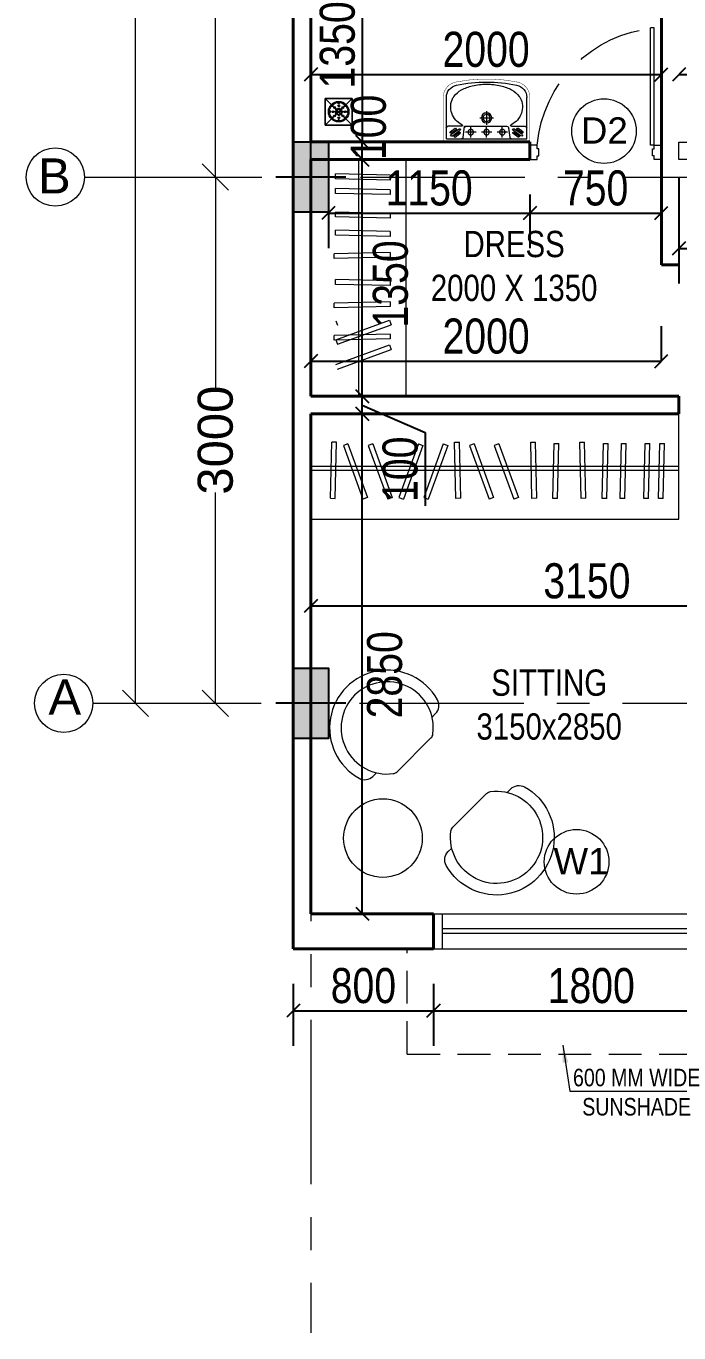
# Model space of a CAD drawing. Header units: metres. Extents: x 1689 to 2066, y 219 to 408.
# Drawn here: x 1914.26 to 1917.98, y 331.11 to 338.56 of the extents above; entities that cross this region are included whole.
import ezdxf
from ezdxf.enums import TextEntityAlignment as Align

# ---------------------------------------------------------------- set-up
doc = ezdxf.new("R2010")
doc.units = ezdxf.units.M
doc.header["$LTSCALE"] = 1.5
for name, pattern in [('00_toilet$0$8th floor plan$0$HIDDEN', [0.375, 0.25, -0.125]), ('CENTER', [2, 1.25, -0.25, 0.25, -0.25]), ('DASHED2', [0.375, 0.25, -0.125]), ('HIDDEN', [0.375, 0.25, -0.125])]:
    doc.linetypes.add(name, pattern=pattern)
for name, color, linetype, lineweight in [('A- DOOR WINDOW TAGS', 7, 'Continuous', 5), ('A-DOOR', 13, 'Continuous', 13), ('A-FIXTURES', 127, 'Continuous', 5), ('A-FURNITURE', 252, 'Continuous', 5), ('A-GRID', 252, 'CENTER', 5), ('A-SYMBOL', 252, 'Continuous', 5), ('A-WALL', 1, 'Continuous', 40), ('A-WINDOW', 143, 'Continuous', 13), ('A-Working Dimension', 42, 'Continuous', 5), ('GRID - BEAM - STR', 250, 'CENTER', 18)]:
    doc.layers.add(name, color=color, linetype=linetype, lineweight=lineweight)
for name, color, linetype in [('A-COLUMN', 7, 'Continuous'), ('A-Text', 7, 'Continuous'), ('COLUMN', 70, 'Continuous')]:
    doc.layers.add(name, color=color, linetype=linetype)
doc.styles.add('DIM', font='arial.ttf', dxfattribs={"width": 0.8, "height": 0.2})
doc.styles.add('PRADEEP - STR', font='swissel.ttf')
doc.styles.add('Roman', font='romans.shx', dxfattribs={"bigfont": 'bigfont.shx'})
doc.styles.get("Standard").update_dxf_attribs({"font": 'arial.ttf', "height": 0.2})
doc.dimstyles.new('GRID DIM', dxfattribs={"dimtxt": 0.35, "dimasz": 0.1, "dimexe": 0.1, "dimexo": 0.1, "dimgap": 0.09, "dimtad": 0, "dimdec": 0, "dimlfac": 1000, "dimzin": 0, "dimdsep": 46, "dimtxsty": 'Standard', "dimblk": 'OBLIQUE', "dimcen": 0.09, "dimclrd": 73, "dimclre": 73, "dimclrt": 1, "dimadec": 0, "dimazin": 0, "dimtfac": 1, "dimtdec": 0, "dimtofl": 0, "dimtmove": 1, "dimatfit": 3, "dimfxl": 1.25, "dimtolj": 1, "dimtzin": 0, "dimlwd": -1, "dimlwe": -1, "dimarcsym": 0})
doc.dimstyles.new('W-DIM', dxfattribs={"dimtxt": 0.125, "dimasz": 0.075, "dimexe": 0.2, "dimexo": 0.2, "dimgap": 0.04, "dimtad": 1, "dimdec": 0, "dimlfac": 1000, "dimzin": 0, "dimdsep": 46, "dimtxsty": 'DIM', "dimblk": 'OBLIQUE', "dimcen": 0.09, "dimclrt": 7, "dimadec": 0, "dimazin": 0, "dimtfac": 1, "dimtdec": 0, "dimtofl": 0, "dimtmove": 0, "dimatfit": 3, "dimldrblk": 'OPEN90', "dimfxl": 0.1, "dimtolj": 1, "dimtzin": 0, "dimarcsym": 0})
doc.dimstyles.new('Working Dim', dxfattribs={"dimtxt": 0.125, "dimasz": 0.15, "dimexe": 0.09, "dimexo": 0.0625, "dimgap": 0, "dimtad": 0, "dimdec": 0, "dimlfac": 1000, "dimzin": 0, "dimdsep": 46, "dimtxsty": 'Standard', "dimblk": 'OBLIQUE', "dimcen": 0.09, "dimse1": 1, "dimse2": 1, "dimclrd": 256, "dimclre": 256, "dimadec": 0, "dimazin": 0, "dimtfac": 1, "dimtdec": 0, "dimtofl": 0, "dimtmove": 1, "dimatfit": 3, "dimldrblk": 'OBLIQUE', "dimfxl": 1, "dimtolj": 1, "dimtzin": 0, "dimlwd": -1, "dimlwe": -1, "dimarcsym": 0})

# ---------------------------------------------------------------- blocks, each defined once
blk = doc.blocks.new('A$C50E76ADC')
at = {"layer": 'A-FURNITURE', "linetype": 'Continuous'}
for p, q in [((68.2, 82.5), (98.2, 82.5)), ((565.5, 82.5), (595.5, 82.5)), ((190, 0), (473.7, 0))]:
    blk.add_line(p, q, dxfattribs=at)
for centre, radius, start, end in [((331.9, 225.9), 342.6, 344.15437, 195.84563), ((331.9, 225.9), 274.1, 307.51727, 232.48273), ((68.2, 151.1), 68.5, 195.84563, 270), ((595.5, 151.1), 68.5, 270, 344.15437), ((190, 41.1), 41.1, 232.48273, 270), ((473.7, 41.1), 41.1, 270, 307.51727)]:
    blk.add_arc(centre, radius, start, end, dxfattribs=at)
blk = doc.blocks.new('DOOR 750 MM')
at = {"layer": 'A-DOOR', "lineweight": 5}
for p, q in [((0, 0), (-0.0001, -0.6677)), ((0.0206, 0), (0, 0)), ((0.0206, 0), (0.0205, -0.6677)), ((0.0205, -0.6677), (-0.0001, -0.6677))]:
    blk.add_line(p, q, dxfattribs=at)
for points in [[(-0.6471, 0.0207), (-0.6471, 0.0001), (-0.6883, 0.0001), (-0.6883, 0.0824), (-0.6471, 0.0824), (-0.6471, 0.0618), (-0.6368, 0.0618), (-0.6368, 0.0207)], [(0.0206, 0.0206), (0.0206, 0), (0.0617, 0), (0.0617, 0.0823), (0.0206, 0.0823), (0.0206, 0.0617), (0.0103, 0.0617), (0.0103, 0.0206)]]:
    blk.add_lwpolyline(points, close=True, dxfattribs=at)
at = {"layer": 'A-DOOR', "color": 150, "linetype": 'HIDDEN', "lineweight": 5}
blk.add_arc((0.0891, 0.0685), 0.7394, 185.31162, 264.67293, dxfattribs=at)
blk = doc.blocks.new('DOOR 1000 MM')
at = {"layer": 'A-DOOR'}
for p, q in [((0, 0.2714), (-0.0001, -0.6189)), ((0.0275, 0.2714), (0, 0.2714)), ((0.0275, 0.2714), (0.0273, -0.6189)), ((0.0273, -0.6189), (-0.0001, -0.6189))]:
    blk.add_line(p, q, dxfattribs=at)
for points in [[(-0.8628, 0.2989), (-0.8628, 0.2715), (-0.9177, 0.2715), (-0.9177, 0.3812), (-0.8628, 0.3812), (-0.8628, 0.3538), (-0.8491, 0.3538), (-0.8491, 0.2989)], [(0.0275, 0.2988), (0.0275, 0.2714), (0.0823, 0.2714), (0.0823, 0.3811), (0.0275, 0.3811), (0.0275, 0.3537), (0.0138, 0.3537), (0.0138, 0.2988)]]:
    blk.add_lwpolyline(points, close=True, dxfattribs=at)
at = {"layer": 'A-DOOR', "color": 150, "linetype": 'HIDDEN'}
blk.add_arc((0.1189, 0.3628), 0.9859, 185.31162, 264.67293, dxfattribs=at)
blk = doc.blocks.new('R')
at = {"layer": 'A-FIXTURES'}
for p, q in [((-7.06, 3), (13.02, 3)), ((-7.06, 3), (-7.06, -7.3)), ((-6.07, 1.23), (-4.84, 0.38)), ((-5.91, 1.96), (-3.84, 0.52)), ((-5.82, 1.54), (-4.62, 0.71)), ((-5.7, 2.3), (-3.61, 0.85)), ((-5.08, 2.23), (-3.88, 1.39)), ((-4.88, 2.56), (-3.65, 1.71)), ((-2.88, 2.66), (-2.53, -0.15)), ((8.84, 2.66), (8.55, 0.37)), ((11.66, 2.3), (9.57, 0.85)), ((10.83, 2.56), (9.61, 1.71)), ((11.86, 1.96), (9.79, 0.52)), ((11.04, 2.23), (9.83, 1.39)), ((11.78, 1.54), (10.58, 0.71)), ((12.02, 1.23), (10.8, 0.38)), ((13.02, 3), (13.02, -7.3)), ((-3.28, -0.15), (-6.67, -0.15)), ((-3.24, -0.15), (-6.67, -0.15)), ((-2.53, -0.15), (7.96, -0.15)), ((9.19, -0.15), (12.62, -0.15)), ((9.24, -0.15), (12.62, -0.15))]:
    blk.add_line(p, q, dxfattribs=at)
at = {"layer": 'A-FIXTURES', "linetype": 'HIDDEN'}
for p, q in [((0.37, 1.33), (-2.26, 1.33)), ((-0.96, 2.66), (-0.96, 0.03)), ((4.31, 1.33), (1.68, 1.33)), ((2.98, 2.66), (2.98, 0.03)), ((8.24, 1.33), (5.62, 1.33)), ((6.91, 2.66), (6.91, 0.03)), ((1.3, -2.23), (4.75, -2.23)), ((2.98, -3.9), (2.98, -0.46))]:
    blk.add_line(p, q, dxfattribs=at)
at = {"layer": 'A-FIXTURES', "const_width": 0.0984}
for points in [[(-7.85, 3.79), (-7.85, -7.3)], [(-7.85, 3.79), (13.8, 3.79)], [(13.8, 3.79), (13.8, -7.3)]]:
    blk.add_lwpolyline(points, dxfattribs=at)
for points in [[(-7.85, -7.3, 0.357062), (-4.69, -11.16, 0.357062)], [(10.65, -11.16, 0.357062), (13.8, -7.3, 0.357062)], [(-4.69, -11.16, 0.099824), (10.65, -11.16, 0.099824)]]:
    blk.add_lwpolyline(points, format="xyb", dxfattribs=at)
at = {"layer": 'A-FIXTURES', "linetype": 'HIDDEN'}
for centre in [(-0.96, 1.33), (2.98, 1.33), (6.91, 1.33)]:
    blk.add_circle(centre, 0.689, dxfattribs=at)
at = {"layer": 'A-FIXTURES'}
for radius in [1.28, 0.886]:
    blk.add_circle((2.98, -2.23), radius, dxfattribs=at)
for centre, radius, start, end in [((-6.67, 0.25), 0.394, 180, 270), ((-5.93, 1.38), 0.197, 55.2224, 235.2214), ((-5.8, 2.12), 0.197, 55.2198, 235.2187), ((-4.97, 2.39), 0.197, 55.2198, 235.2187), ((-4.73, 0.55), 0.197, 235.2198, 55.2187), ((-3.77, 1.55), 0.197, 235.2224, 55.2214), ((-3.72, 0.68), 0.197, 235.2224, 55.2214), ((-3.27, 2.61), 0.394, 7.2612, 90), ((-2.01, 0.44), 0.591, 187.2612, 270), ((7.96, 0.44), 0.591, 270, 352.7388), ((9.23, 2.61), 0.394, 90, 172.7388), ((9.68, 0.68), 0.197, 124.7786, 304.7776), ((9.72, 1.55), 0.197, 124.7786, 304.7776), ((10.69, 0.55), 0.197, 124.7813, 304.7802), ((10.92, 2.39), 0.197, 304.7813, 124.7802), ((11.75, 2.12), 0.197, 304.7813, 124.7802), ((11.89, 1.38), 0.197, 304.7786, 124.7776), ((12.62, 0.25), 0.394, 270, 0), ((-1.07, -4.96), 4.9, 115.1657, 207.0157), ((-3.24, -0.34), 0.197, 295.1657, 90), ((9.19, -0.34), 0.197, 90, 244.8343), ((7.03, -4.96), 4.9, 332.9843, 64.8343), ((-3.91, -7.3), 3.15, 180, 258.5988), ((-3.33, -6.11), 2.36, 207.0157, 218.7652), ((-0.17, -3.57), 6.42, 218.7652, 240.9454), ((1.73, -0.15), 10.33, 240.9454, 257.0408), ((4.23, -0.15), 10.33, 282.9592, 299.0546), ((6.12, -3.57), 6.42, 299.0546, 321.2348), ((9.87, -7.3), 3.15, 281.4012, 0), ((9.29, -6.11), 2.36, 321.2348, 332.9843), ((2.98, 26.86), 38, 258.5988, 281.4012), ((2.98, 5.27), 15.89, 257.0408, 270), ((2.98, 5.27), 15.89, 270, 282.9592)]:
    blk.add_arc(centre, radius, start, end, dxfattribs=at)
blk = doc.blocks.new('CUT OUT 100x100')
at = {"layer": 'A-FIXTURES'}
for p, q in [((-50, -50), (50.8, 50.8)), ((50.8, -50), (-50, 50.8))]:
    blk.add_line(p, q, dxfattribs=at)
at = {"layer": 'A-FIXTURES', "color": 1}
blk.add_lwpolyline([(-50, 50.8), (-50, -50), (50.8, -50), (50.8, 50.8)], close=True, dxfattribs=at)
at = {"layer": 'A-FIXTURES'}
blk.add_lwpolyline([(-50, 50.8), (50.8, 50.8), (50.8, -50), (-50, -50)], close=True, dxfattribs=at)
at = {"layer": 'A-FIXTURES', "color": 1}
blk.add_circle((0.4, 0.4), 38.8, dxfattribs=at)
at = {"layer": 'A-FIXTURES', "color": 7}
for centre, radius in [((0.4, 0.4), 34.8), ((-22.2, 0.4), 3.56), ((-15.6, 16.4), 3.56), ((-10.9, 0.4), 3.56), ((-7.6, 8.4), 3.56), ((0.4, 23), 3.56), ((0.4, 11.7), 3.56), ((0.4, 0.4), 3.56), ((8.4, 8.4), 3.56), ((11.7, 0.4), 3.56), ((16.4, 16.4), 3.56), ((23, 0.4), 3.56), ((-15.6, -15.6), 3.56), ((-7.6, -7.6), 3.56), ((0.4, -10.9), 3.56), ((0.4, -22.2), 3.56), ((8.4, -7.6), 3.56), ((16.4, -15.6), 3.56)]:
    blk.add_circle(centre, radius, dxfattribs=at)
for centre, start, end in [((-33.6, 0.4), 257.6981, 102.3019), ((-23.6, 24.4), 212.6981, 57.3019), ((0.4, 34.3), 167.6981, 12.3019), ((24.4, 24.4), 122.6981, 327.3019), ((34.3, 0.4), 77.6981, 282.3019), ((-23.6, -23.6), 302.6981, 147.3019), ((0.4, -33.6), 347.6981, 192.3019), ((24.4, -23.6), 32.6981, 237.3019)]:
    blk.add_arc(centre, 3.56, start, end, dxfattribs=at)
blk = doc.blocks.new('_Oblique')
at = {"color": 0, "linetype": 'ByBlock', "lineweight": -2}
blk.add_line((-0.5, -0.5), (0.5, 0.5), dxfattribs=at)
blk = doc.blocks.new('*D322')
at = {"layer": 'A-Working Dimension', "transparency": 16777216}
for p, q in [((1914.881, 346.7467), (1914.881, 341.0884)), ((1914.881, 334.6969), (1914.881, 340.3552))]:
    blk.add_line(p, q, dxfattribs=at)
at = {"layer": 'Defpoints', "color": 0, "linetype": 'Continuous', "transparency": 16777216}
for p in [(1915.1372, 346.7467), (1914.881, 334.6969), (1915.7144, 334.6969)]:
    blk.add_point(p, dxfattribs=at)
at = {"layer": 'A-Working Dimension', "linetype": 'Continuous', "transparency": 16777216, "xscale": 0.15, "yscale": 0.15, "zscale": 0.15}
for p, rotation in [((1914.881, 346.7467), 90), ((1914.881, 334.6969), 270)]:
    blk.add_blockref('_Oblique', p, dxfattribs=dict(at, rotation=rotation))
at = {"layer": 'A-Working Dimension', "color": 0, "linetype": 'Continuous', "transparency": 16777216, "insert": (1914.881, 340.7218), "char_height": 0.2, "attachment_point": 5, "rotation": 90}
blk.add_mtext('\\A1;12050', dxfattribs=at)
blk = doc.blocks.new('*D324')
at = {"layer": 'A-Working Dimension', "transparency": 16777216}
for p, q in [((1915.3372, 342.1466), (1915.3372, 340.1939)), ((1915.3372, 337.6969), (1915.3372, 339.5893))]:
    blk.add_line(p, q, dxfattribs=at)
at = {"layer": 'Defpoints', "color": 0, "linetype": 'Continuous', "transparency": 16777216}
for p in [(1915.3372, 342.1466), (1915.7814, 342.1466), (1915.6814, 337.6969)]:
    blk.add_point(p, dxfattribs=at)
at = {"layer": 'A-Working Dimension', "linetype": 'Continuous', "transparency": 16777216, "xscale": 0.15, "yscale": 0.15, "zscale": 0.15}
for p, rotation in [((1915.3372, 342.1466), 90), ((1915.3372, 337.6969), 270)]:
    blk.add_blockref('_Oblique', p, dxfattribs=dict(at, rotation=rotation))
at = {"layer": 'A-Working Dimension', "color": 0, "linetype": 'Continuous', "transparency": 16777216, "insert": (1915.3372, 339.8916), "char_height": 0.2, "attachment_point": 5, "rotation": 90}
blk.add_mtext('\\A1;4450', dxfattribs=at)
blk = doc.blocks.new('*D325')
at = {"layer": 'A-Working Dimension', "transparency": 16777216}
for p, q in [((1915.3372, 337.6967), (1915.3372, 336.495)), ((1915.3372, 334.6969), (1915.3372, 335.8986))]:
    blk.add_line(p, q, dxfattribs=at)
at = {"layer": 'Defpoints', "color": 0, "linetype": 'Continuous', "transparency": 16777216}
for p in [(1915.3372, 337.6967), (1915.7814, 337.6967), (1915.714, 334.6969)]:
    blk.add_point(p, dxfattribs=at)
at = {"layer": 'A-Working Dimension', "linetype": 'Continuous', "transparency": 16777216, "xscale": 0.15, "yscale": 0.15, "zscale": 0.15}
for p, rotation in [((1915.3372, 337.6967), 90), ((1915.3372, 334.6969), 270)]:
    blk.add_blockref('_Oblique', p, dxfattribs=dict(at, rotation=rotation))
at = {"layer": 'A-Working Dimension', "color": 0, "linetype": 'Continuous', "transparency": 16777216, "insert": (1915.3372, 336.1968), "char_height": 0.2, "attachment_point": 5, "rotation": 90}
blk.add_mtext('\\A1;3000', dxfattribs=at)
blk = doc.blocks.new('*D327')
at = {"layer": 'A-Working Dimension', "color": 0, "lineweight": -2, "transparency": 16777216}
for p, q in [((1916.5814, 333.0967), (1916.5814, 332.7437)), ((1918.3815, 333.0967), (1918.3815, 332.7437)), ((1916.5814, 332.9437), (1918.3815, 332.9437))]:
    blk.add_line(p, q, dxfattribs=at)
at = {"layer": 'Defpoints', "color": 0, "transparency": 16777216}
for p in [(1916.5814, 333.2967), (1918.3815, 333.2967), (1918.3815, 332.9437)]:
    blk.add_point(p, dxfattribs=at)
at = {"layer": 'A-Working Dimension', "color": 0, "lineweight": -2, "transparency": 16777216, "xscale": 0.075, "yscale": 0.075, "zscale": 0.075, "rotation": 180}
blk.add_blockref('_Oblique', (1916.5814, 332.9437), dxfattribs=at)
at = {"layer": 'A-Working Dimension', "color": 0, "lineweight": -2, "transparency": 16777216, "xscale": 0.075, "yscale": 0.075, "zscale": 0.075}
blk.add_blockref('_Oblique', (1918.3815, 332.9437), dxfattribs=at)
at = {"layer": 'A-Working Dimension', "transparency": 16777216, "insert": (1917.4814, 333.0858), "char_height": 0.2, "attachment_point": 5, "style": 'DIM'}
blk.add_mtext('\\A1;1800', dxfattribs=at)
blk = doc.blocks.new('_Open90')
at = {"color": 0, "linetype": 'ByBlock', "lineweight": -2}
for p, q in [((0, 0), (-1, 0)), ((-0.5, 0.5), (0, 0)), ((0, 0), (-0.5, -0.5))]:
    blk.add_line(p, q, dxfattribs=at)
blk = doc.blocks.new('*D465')
at = {"layer": 'A-Working Dimension', "color": 0, "lineweight": -2, "transparency": 16777216}
for p, q in [((1915.7814, 333.0967), (1915.7814, 332.7437)), ((1916.5814, 333.0967), (1916.5814, 332.7437)), ((1915.7814, 332.9437), (1916.5814, 332.9437))]:
    blk.add_line(p, q, dxfattribs=at)
at = {"layer": 'Defpoints', "color": 0, "transparency": 16777216}
for p in [(1915.7814, 333.2967), (1916.5814, 333.2967), (1916.5814, 332.9437)]:
    blk.add_point(p, dxfattribs=at)
at = {"layer": 'A-Working Dimension', "color": 0, "lineweight": -2, "transparency": 16777216, "xscale": 0.075, "yscale": 0.075, "zscale": 0.075, "rotation": 180}
blk.add_blockref('_Oblique', (1915.7814, 332.9437), dxfattribs=at)
at = {"layer": 'A-Working Dimension', "color": 0, "lineweight": -2, "transparency": 16777216, "xscale": 0.075, "yscale": 0.075, "zscale": 0.075}
blk.add_blockref('_Oblique', (1916.5814, 332.9437), dxfattribs=at)
at = {"layer": 'A-Working Dimension', "transparency": 16777216, "insert": (1916.1814, 333.0858), "char_height": 0.2, "attachment_point": 5, "style": 'DIM'}
blk.add_mtext('\\A1;800', dxfattribs=at)
blk = doc.blocks.new('*D329')
at = {"layer": 'A-Working Dimension', "color": 0, "lineweight": -2, "transparency": 16777216}
for p, q in [((1915.8814, 335.1969), (1915.8814, 335.4514)), ((1919.0314, 335.0969), (1919.0314, 335.4514)), ((1915.8814, 335.2514), (1919.0314, 335.2514))]:
    blk.add_line(p, q, dxfattribs=at)
at = {"layer": 'Defpoints', "color": 0, "transparency": 16777216}
for p in [(1919.0314, 335.2514), (1915.8814, 334.9969), (1919.0314, 334.8969)]:
    blk.add_point(p, dxfattribs=at)
at = {"layer": 'A-Working Dimension', "color": 0, "lineweight": -2, "transparency": 16777216, "xscale": 0.075, "yscale": 0.075, "zscale": 0.075, "rotation": 180}
blk.add_blockref('_Oblique', (1915.8814, 335.2514), dxfattribs=at)
at = {"layer": 'A-Working Dimension', "color": 0, "lineweight": -2, "transparency": 16777216, "xscale": 0.075, "yscale": 0.075, "zscale": 0.075}
blk.add_blockref('_Oblique', (1919.0314, 335.2514), dxfattribs=at)
at = {"layer": 'A-Working Dimension', "transparency": 16777216, "insert": (1917.4564, 335.3936), "char_height": 0.2, "attachment_point": 5, "style": 'DIM'}
blk.add_mtext('\\A1;3150', dxfattribs=at)
blk = doc.blocks.new('*D334')
at = {"layer": 'A-Working Dimension', "color": 0, "lineweight": -2, "transparency": 16777216}
for p, q in [((1917.8814, 336.6469), (1917.8814, 336.8469)), ((1915.8814, 336.6469), (1917.8814, 336.6469)), ((1915.8814, 336.4507), (1915.8814, 336.4469))]:
    blk.add_line(p, q, dxfattribs=at)
at = {"layer": 'Defpoints', "color": 0, "transparency": 16777216}
for p in [(1915.8814, 336.6507), (1917.8814, 336.6469), (1917.8814, 336.4469)]:
    blk.add_point(p, dxfattribs=at)
at = {"layer": 'A-Working Dimension', "color": 0, "lineweight": -2, "transparency": 16777216, "xscale": 0.075, "yscale": 0.075, "zscale": 0.075, "rotation": 180}
blk.add_blockref('_Oblique', (1915.8814, 336.6469), dxfattribs=at)
at = {"layer": 'A-Working Dimension', "color": 0, "lineweight": -2, "transparency": 16777216, "xscale": 0.075, "yscale": 0.075, "zscale": 0.075}
blk.add_blockref('_Oblique', (1917.8814, 336.6469), dxfattribs=at)
at = {"layer": 'A-Working Dimension', "transparency": 16777216, "insert": (1916.8814, 336.789), "char_height": 0.2, "attachment_point": 5, "style": 'DIM'}
blk.add_mtext('\\A1;2000', dxfattribs=at)
blk = doc.blocks.new('*D470')
at = {"layer": 'A-Working Dimension', "color": 0, "lineweight": -2, "transparency": 16777216}
for p, q in [((1915.8814, 338.2981), (1915.8814, 338.0816)), ((1915.8814, 338.2816), (1917.8814, 338.2816)), ((1917.8814, 338.2981), (1917.8814, 338.0816))]:
    blk.add_line(p, q, dxfattribs=at)
at = {"layer": 'Defpoints', "color": 0, "transparency": 16777216}
for p in [(1915.8814, 338.4981), (1917.8814, 338.4981), (1917.8814, 338.2816)]:
    blk.add_point(p, dxfattribs=at)
at = {"layer": 'A-Working Dimension', "color": 0, "lineweight": -2, "transparency": 16777216, "xscale": 0.075, "yscale": 0.075, "zscale": 0.075, "rotation": 180}
blk.add_blockref('_Oblique', (1915.8814, 338.2816), dxfattribs=at)
at = {"layer": 'A-Working Dimension', "color": 0, "lineweight": -2, "transparency": 16777216, "xscale": 0.075, "yscale": 0.075, "zscale": 0.075}
blk.add_blockref('_Oblique', (1917.8814, 338.2816), dxfattribs=at)
at = {"layer": 'A-Working Dimension', "transparency": 16777216, "insert": (1916.8814, 338.4237), "char_height": 0.2, "attachment_point": 5, "style": 'DIM'}
blk.add_mtext('\\A1;2000', dxfattribs=at)
blk = doc.blocks.new('*D335')
at = {"layer": 'A-Working Dimension', "color": 0, "lineweight": -2, "transparency": 16777216}
for p, q in [((1923.2323, 338.4541), (1923.2323, 338.4816)), ((1917.9824, 338.2816), (1923.2323, 338.2816))]:
    blk.add_line(p, q, dxfattribs=at)
at = {"layer": 'Defpoints', "color": 0, "transparency": 16777216}
for p in [(1917.9824, 338.2816), (1923.2323, 338.2816), (1923.2323, 338.2541)]:
    blk.add_point(p, dxfattribs=at)
at = {"layer": 'A-Working Dimension', "color": 0, "lineweight": -2, "transparency": 16777216, "xscale": 0.075, "yscale": 0.075, "zscale": 0.075, "rotation": 180}
blk.add_blockref('_Oblique', (1917.9824, 338.2816), dxfattribs=at)
at = {"layer": 'A-Working Dimension', "color": 0, "lineweight": -2, "transparency": 16777216, "xscale": 0.075, "yscale": 0.075, "zscale": 0.075}
blk.add_blockref('_Oblique', (1923.2323, 338.2816), dxfattribs=at)
at = {"layer": 'A-Working Dimension', "transparency": 16777216, "insert": (1920.418, 338.4882), "char_height": 0.2, "attachment_point": 5, "style": 'DIM'}
blk.add_mtext('\\A1;5250', dxfattribs=at)
blk = doc.blocks.new('*D295')
at = {"layer": 'A-Working Dimension', "color": 0, "lineweight": -2, "transparency": 16777216}
for p, q in [((1915.9814, 337.5969), (1915.9814, 337.2915)), ((1917.1314, 337.5969), (1917.1314, 337.2915)), ((1915.9814, 337.4915), (1917.1314, 337.4915))]:
    blk.add_line(p, q, dxfattribs=at)
at = {"layer": 'Defpoints', "color": 0, "transparency": 16777216}
for p in [(1915.9814, 337.7969), (1917.1314, 337.7969), (1917.1314, 337.4915)]:
    blk.add_point(p, dxfattribs=at)
at = {"layer": 'A-Working Dimension', "color": 0, "lineweight": -2, "transparency": 16777216, "xscale": 0.075, "yscale": 0.075, "zscale": 0.075, "rotation": 180}
blk.add_blockref('_Oblique', (1915.9814, 337.4915), dxfattribs=at)
at = {"layer": 'A-Working Dimension', "color": 0, "lineweight": -2, "transparency": 16777216, "xscale": 0.075, "yscale": 0.075, "zscale": 0.075}
blk.add_blockref('_Oblique', (1917.1314, 337.4915), dxfattribs=at)
at = {"layer": 'A-Working Dimension', "transparency": 16777216, "insert": (1916.5564, 337.6336), "char_height": 0.2, "attachment_point": 5, "style": 'DIM'}
blk.add_mtext('\\A1;1150', dxfattribs=at)
blk = doc.blocks.new('*D296')
at = {"layer": 'A-Working Dimension', "color": 0, "lineweight": -2, "transparency": 16777216}
for p, q in [((1917.1314, 337.5969), (1917.1314, 337.2915)), ((1917.8814, 337.5969), (1917.8814, 337.2915)), ((1917.1314, 337.4915), (1917.8814, 337.4915))]:
    blk.add_line(p, q, dxfattribs=at)
at = {"layer": 'Defpoints', "color": 0, "transparency": 16777216}
for p in [(1917.1314, 337.7969), (1917.8814, 337.7969), (1917.8814, 337.4915)]:
    blk.add_point(p, dxfattribs=at)
at = {"layer": 'A-Working Dimension', "color": 0, "lineweight": -2, "transparency": 16777216, "xscale": 0.075, "yscale": 0.075, "zscale": 0.075, "rotation": 180}
blk.add_blockref('_Oblique', (1917.1314, 337.4915), dxfattribs=at)
at = {"layer": 'A-Working Dimension', "color": 0, "lineweight": -2, "transparency": 16777216, "xscale": 0.075, "yscale": 0.075, "zscale": 0.075}
blk.add_blockref('_Oblique', (1917.8814, 337.4915), dxfattribs=at)
at = {"layer": 'A-Working Dimension', "transparency": 16777216, "insert": (1917.5064, 337.6336), "char_height": 0.2, "attachment_point": 5, "style": 'DIM'}
blk.add_mtext('\\A1;750', dxfattribs=at)
blk = doc.blocks.new('*D304')
at = {"layer": 'A-Working Dimension', "color": 0, "lineweight": -2, "transparency": 16777216}
for p, q in [((1916.1557, 336.3469), (1915.975, 336.3469)), ((1916.175, 333.4967), (1916.175, 336.3469)), ((1916.1807, 333.4967), (1915.975, 333.4967))]:
    blk.add_line(p, q, dxfattribs=at)
at = {"layer": 'Defpoints', "color": 0, "transparency": 16777216}
for p in [(1916.175, 336.3469), (1916.3557, 336.3469), (1916.3807, 333.4967)]:
    blk.add_point(p, dxfattribs=at)
at = {"layer": 'A-Working Dimension', "color": 0, "lineweight": -2, "transparency": 16777216, "xscale": 0.075, "yscale": 0.075, "zscale": 0.075}
for p, rotation in [((1916.175, 336.3469), 90), ((1916.175, 333.4967), 270)]:
    blk.add_blockref('_Oblique', p, dxfattribs=dict(at, rotation=rotation))
at = {"layer": 'A-Working Dimension', "transparency": 16777216, "insert": (1916.3033, 334.8591), "char_height": 0.2, "attachment_point": 5, "rotation": 90, "style": 'DIM'}
blk.add_mtext('\\A1;2850', dxfattribs=at)
blk = doc.blocks.new('*D444')
at = {"layer": 'A-Working Dimension', "color": 0, "lineweight": -2, "transparency": 16777216}
for p, q in [((1916.3345, 336.4469), (1915.975, 336.4469)), ((1916.175, 336.3469), (1916.175, 336.4469)), ((1916.175, 336.3969), (1916.5338, 336.2399)), ((1916.1557, 336.3469), (1915.975, 336.3469)), ((1916.5338, 336.2399), (1916.5338, 335.822))]:
    blk.add_line(p, q, dxfattribs=at)
at = {"layer": 'Defpoints', "color": 0, "transparency": 16777216}
for p in [(1916.175, 336.4469), (1916.5345, 336.4469), (1916.3557, 336.3469)]:
    blk.add_point(p, dxfattribs=at)
at = {"layer": 'A-Working Dimension', "color": 0, "lineweight": -2, "transparency": 16777216, "xscale": 0.075, "yscale": 0.075, "zscale": 0.075}
for p, rotation in [((1916.175, 336.4469), 90), ((1916.175, 336.3469), 270)]:
    blk.add_blockref('_Oblique', p, dxfattribs=dict(at, rotation=rotation))
at = {"layer": 'A-Working Dimension', "transparency": 16777216, "insert": (1916.3916, 336.031), "char_height": 0.2, "attachment_point": 5, "rotation": 90, "style": 'DIM'}
blk.add_mtext('\\A1;100', dxfattribs=at)
blk = doc.blocks.new('*D445')
at = {"layer": 'A-Working Dimension', "color": 0, "lineweight": -2, "transparency": 16777216}
for p, q in [((1916.3345, 337.7969), (1915.975, 337.7969)), ((1916.175, 336.4469), (1916.175, 337.7969))]:
    blk.add_line(p, q, dxfattribs=at)
at = {"layer": 'Defpoints', "color": 0, "transparency": 16777216}
for p in [(1916.175, 337.7969), (1916.5345, 337.7969), (1916.175, 336.4469)]:
    blk.add_point(p, dxfattribs=at)
at = {"layer": 'A-Working Dimension', "color": 0, "lineweight": -2, "transparency": 16777216, "xscale": 0.075, "yscale": 0.075, "zscale": 0.075}
for p, rotation in [((1916.175, 337.7969), 90), ((1916.175, 336.4469), 270)]:
    blk.add_blockref('_Oblique', p, dxfattribs=dict(at, rotation=rotation))
at = {"layer": 'A-Working Dimension', "transparency": 16777216, "insert": (1916.3363, 337.0876), "char_height": 0.2, "attachment_point": 5, "rotation": 90, "style": 'DIM'}
blk.add_mtext('\\A1;1350', dxfattribs=at)
blk = doc.blocks.new('*D446')
at = {"layer": 'A-Working Dimension', "color": 0, "lineweight": -2, "transparency": 16777216}
for p, q in [((1916.3345, 337.8969), (1915.975, 337.8969)), ((1916.175, 337.7969), (1916.175, 337.8969))]:
    blk.add_line(p, q, dxfattribs=at)
at = {"layer": 'Defpoints', "color": 0, "transparency": 16777216}
for p in [(1916.175, 337.8969), (1916.5345, 337.8969), (1916.175, 337.7969)]:
    blk.add_point(p, dxfattribs=at)
at = {"layer": 'A-Working Dimension', "color": 0, "lineweight": -2, "transparency": 16777216, "xscale": 0.075, "yscale": 0.075, "zscale": 0.075}
for p, rotation in [((1916.175, 337.8969), 90), ((1916.175, 337.7969), 270)]:
    blk.add_blockref('_Oblique', p, dxfattribs=dict(at, rotation=rotation))
at = {"layer": 'A-Working Dimension', "transparency": 16777216, "insert": (1916.2109, 337.9801), "char_height": 0.2, "attachment_point": 5, "rotation": 90, "style": 'DIM'}
blk.add_mtext('\\A1;100', dxfattribs=at)
blk = doc.blocks.new('*D447')
at = {"layer": 'A-Working Dimension', "color": 0, "lineweight": -2, "transparency": 16777216}
for p, q in [((1916.3346, 339.2467), (1915.9755, 339.2467)), ((1916.1755, 337.8969), (1916.1755, 339.2467))]:
    blk.add_line(p, q, dxfattribs=at)
at = {"layer": 'Defpoints', "color": 0, "transparency": 16777216}
for p in [(1916.1755, 339.2467), (1916.5346, 339.2467), (1916.1755, 337.8969)]:
    blk.add_point(p, dxfattribs=at)
at = {"layer": 'A-Working Dimension', "color": 0, "lineweight": -2, "transparency": 16777216, "xscale": 0.075, "yscale": 0.075, "zscale": 0.075}
for p, rotation in [((1916.1755, 339.2467), 90), ((1916.1755, 337.8969), 270)]:
    blk.add_blockref('_Oblique', p, dxfattribs=dict(at, rotation=rotation))
at = {"layer": 'A-Working Dimension', "transparency": 16777216, "insert": (1916.0333, 338.4504), "char_height": 0.2, "attachment_point": 5, "rotation": 90, "style": 'DIM'}
blk.add_mtext('\\A1;1350', dxfattribs=at)
blk = doc.blocks.new('*D451')
at = {"layer": 'A-Working Dimension', "color": 0, "lineweight": -2, "transparency": 16777216}
for p, q in [((1917.9814, 337.6957), (1917.9814, 337.0897)), ((1918.8814, 337.6957), (1918.8814, 337.0897)), ((1917.9814, 337.2897), (1918.8814, 337.2897))]:
    blk.add_line(p, q, dxfattribs=at)
at = {"layer": 'Defpoints', "color": 0, "transparency": 16777216}
for p in [(1917.9814, 337.8957), (1918.8814, 337.8957), (1918.8814, 337.2897)]:
    blk.add_point(p, dxfattribs=at)
at = {"layer": 'A-Working Dimension', "color": 0, "lineweight": -2, "transparency": 16777216, "xscale": 0.075, "yscale": 0.075, "zscale": 0.075, "rotation": 180}
blk.add_blockref('_Oblique', (1917.9814, 337.2897), dxfattribs=at)
at = {"layer": 'A-Working Dimension', "color": 0, "lineweight": -2, "transparency": 16777216, "xscale": 0.075, "yscale": 0.075, "zscale": 0.075}
blk.add_blockref('_Oblique', (1918.8814, 337.2897), dxfattribs=at)
at = {"layer": 'A-Working Dimension', "transparency": 16777216, "insert": (1918.4314, 337.4318), "char_height": 0.2, "attachment_point": 5, "style": 'DIM'}
blk.add_mtext('\\A1;900', dxfattribs=at)
blk = doc.blocks.new('W1')
at = {"layer": 'A- DOOR WINDOW TAGS', "lineweight": 5}
blk.add_circle((1698.396, 432.8218), 0.1843, dxfattribs=at)
at = {"layer": 'A- DOOR WINDOW TAGS', "insert": (1698.2642, 432.9005), "char_height": 0.15, "attachment_point": 1, "style": 'Roman'}
blk.add_mtext_dynamic_manual_height_columns('{\\fArial|b0|i0|c0|p34;W1}', width=0.246397, gutter_width=0.325, heights=[0], dxfattribs=at)
blk = doc.blocks.new('D2')
at = {"layer": 'A- DOOR WINDOW TAGS', "lineweight": 5}
blk.add_circle((1698.5268, 436.9029), 0.1843, dxfattribs=at)
at = {"layer": 'A- DOOR WINDOW TAGS', "insert": (1698.395, 436.9816), "char_height": 0.15, "attachment_point": 1, "style": 'Roman'}
blk.add_mtext_dynamic_manual_height_columns('{\\fArial|b0|i0|c0|p34;D2}', width=0.246397, gutter_width=0.325, heights=[0], dxfattribs=at)
blk = doc.blocks.new('W_1800')
at = {"layer": 'A-WINDOW', "linetype": 'ByBlock'}
for p, q in [((-0.9, 0.17), (-0.9, -0.03)), ((0.9, 0.17), (-0.9, 0.17)), ((-0.85, 0.17), (-0.85, -0.03)), ((0.85, 0.1698), (0.85, -0.03)), ((0.9, 0.17), (0.9, -0.03)), ((-0.85, 0.0848), (0.85, 0.0848)), ((-0.85, 0.0569), (0.85, 0.0569)), ((0.9, -0.03), (-0.9, -0.03))]:
    blk.add_line(p, q, dxfattribs=at)
blk = doc.blocks.new('GRID NOS')
at = {"layer": 'GRID - BEAM - STR', "color": 3, "linetype": 'Continuous', "lineweight": 15}
blk.add_line((0, -0.205), (0, 0.17), dxfattribs=at)
blk.add_circle((0, -0.682), 0.477, dxfattribs=at)
blk = doc.blocks.new('0.2X0.4')
at = {"layer": 'COLUMN'}
h = blk.add_hatch(dxfattribs=at)
h.set_pattern_fill('ANGLE', color=256)
h.set_pattern_definition([(0, (-1673.224, -421.962), (0, 6.985), [5.08, -1.905]), (90, (-1673.224, -421.962), (-6.985, 4e-16), [5.08, -1.905])])
h.paths.add_polyline_path([(-0.1, 0.2), (0.1, 0.2), (0.1, -0.2), (-0.1, -0.2)])
h = blk.add_hatch(color=256, dxfattribs=at)
h.dxf.hatch_style = 1
h.paths.add_polyline_path([(-0.1, 0.2), (0.1, 0.2), (0.1, -0.2), (-0.1, -0.2)])
for p, q in [((0, -0.3), (0, 0.3)), ((0.2, 0), (-0.2, 0))]:
    blk.add_line(p, q, dxfattribs=at)
blk.add_lwpolyline([(-0.1, 0.2), (0.1, 0.2), (0.1, -0.2), (-0.1, -0.2)], close=True, dxfattribs=at)
blk = doc.blocks.new('GRID 02')
at = {"layer": 'A-GRID', "ltscale": 0.5}
for p, q in [((0, 17.0978), (0, 0.3134)), ((-1.2166, 6.9031), (10.53, 6.9031)), ((-1.2216, 3.9031), (10.2839, 3.9031))]:
    blk.add_line(p, q, dxfattribs=at)
at = {"layer": 'A-COLUMN'}
for p in [(0, 6.9031), (0, 3.9031)]:
    blk.add_blockref('0.2X0.4', p, dxfattribs=at)
at = {"layer": 'A-GRID', "color": 1, "linetype": 'Continuous', "lineweight": 15, "xscale": 0.3484444444444442, "yscale": 0.3484444444444442, "zscale": 0.3484444444444442, "rotation": 270}
for p in [(-1.2209, 6.9031), (-1.1722, 3.9029)]:
    blk.add_blockref('GRID NOS', p, dxfattribs=at)
at = {"layer": 'A-GRID', "color": 4, "linetype": 'Continuous', "lineweight": 15, "style": 'PRADEEP - STR'}
for s, p in [('B', (-1.4636, 6.8096)), ('A', (-1.404, 3.8386))]:
    blk.add_text(s, height=0.2, dxfattribs=at).set_placement(p, align=Align.CENTER)

msp = doc.modelspace()

# ---------------------------------------------------------------- linework, layer by layer
at = {"layer": 'A-FURNITURE'}
for p, q in [((1916.15314, 337.79686), (1916.15314, 336.44686)), ((1916.02177, 337.68725), (1916.02242, 337.71452)), ((1916.33494, 337.67979), (1916.02177, 337.68725)), ((1916.33494, 337.70707), (1916.02242, 337.71452)), ((1916.33494, 337.70707), (1916.33494, 337.67979)), ((1916.02177, 337.60398), (1916.02242, 337.63124)), ((1916.33494, 337.59651), (1916.02177, 337.60398)), ((1916.33494, 337.62379), (1916.02242, 337.63124)), ((1916.33494, 337.62379), (1916.33494, 337.59651)), ((1916.02177, 337.46934), (1916.02242, 337.4966)), ((1916.33494, 337.48916), (1916.02242, 337.4966)), ((1916.33494, 337.46188), (1916.02177, 337.46934)), ((1916.33494, 337.48916), (1916.33494, 337.46188)), ((1916.02177, 337.36592), (1916.02242, 337.39318)), ((1916.33494, 337.35846), (1916.02177, 337.36592)), ((1916.33494, 337.38574), (1916.02242, 337.39318)), ((1916.33494, 337.38574), (1916.33494, 337.35846)), ((1916.3343, 337.2666), (1916.01434, 337.25916)), ((1916.01498, 337.23189), (1916.01434, 337.25916)), ((1916.33494, 337.23934), (1916.01498, 337.23189)), ((1916.3343, 337.2666), (1916.33494, 337.23934)), ((1916.02177, 337.08525), (1916.02242, 337.11251)), ((1916.33494, 337.07779), (1916.02177, 337.08525)), ((1916.33494, 337.10507), (1916.02242, 337.11251)), ((1916.33494, 337.10507), (1916.33494, 337.07779)), ((1916.3343, 336.98593), (1916.01434, 336.97849)), ((1916.01498, 336.95122), (1916.01434, 336.97849)), ((1916.3343, 336.98593), (1916.33494, 336.95867)), ((1916.33494, 336.95867), (1916.01498, 336.95122)), ((1916.02485, 336.76917), (1916.32993, 336.88086)), ((1916.02485, 336.87769), (1916.03423, 336.85208)), ((1916.03423, 336.74356), (1916.33931, 336.85525)), ((1916.32993, 336.88086), (1916.33931, 336.85525)), ((1916.3343, 336.80173), (1916.01434, 336.79428)), ((1916.01498, 336.76702), (1916.01434, 336.79428)), ((1916.33494, 336.77446), (1916.01498, 336.76702)), ((1916.02485, 336.76917), (1916.03423, 336.74356)), ((1916.3343, 336.80173), (1916.33494, 336.77446)), ((1916.02485, 336.62781), (1916.32993, 336.7395)), ((1916.03423, 336.6022), (1916.33931, 336.71389)), ((1916.32993, 336.7395), (1916.33931, 336.71389)), ((1915.9935, 335.86574), (1916.00094, 336.1857)), ((1916.02821, 336.18507), (1916.00094, 336.1857)), ((1916.02076, 335.86511), (1916.02821, 336.18507)), ((1916.09288, 336.17519), (1916.06727, 336.16582)), ((1916.06727, 336.16582), (1916.17896, 335.86074)), ((1916.09288, 336.17519), (1916.20457, 335.87011)), ((1916.23425, 336.17519), (1916.20864, 336.16582)), ((1916.20864, 336.16582), (1916.32033, 335.86074)), ((1916.23425, 336.17519), (1916.34594, 335.87011)), ((1916.49567, 336.17519), (1916.38398, 335.87011)), ((1916.52128, 336.16582), (1916.40959, 335.86074)), ((1916.49567, 336.17519), (1916.52128, 336.16582)), ((1916.63703, 336.17519), (1916.52535, 335.87011)), ((1916.66264, 336.16582), (1916.55096, 335.86074)), ((1916.63703, 336.17519), (1916.66264, 336.16582)), ((1916.70171, 336.18507), (1916.72898, 336.1857)), ((1916.70916, 335.86511), (1916.70171, 336.18507)), ((1916.73642, 335.86574), (1916.72898, 336.1857)), ((1916.81238, 336.17519), (1916.78677, 336.16582)), ((1916.78677, 336.16582), (1916.89846, 335.86074)), ((1916.81238, 336.17519), (1916.92407, 335.87011)), ((1916.95375, 336.17519), (1916.92814, 336.16582)), ((1916.92814, 336.16582), (1917.03983, 335.86074)), ((1916.95375, 336.17519), (1917.06544, 335.87011)), ((1917.1358, 336.18507), (1917.16306, 336.1857)), ((1917.14324, 335.86511), (1917.1358, 336.18507)), ((1917.17051, 335.86574), (1917.16306, 336.1857)), ((1917.26236, 335.8651), (1917.26983, 336.17827)), ((1917.26983, 336.17827), (1917.29709, 336.17762)), ((1917.28964, 335.8651), (1917.29709, 336.17762)), ((1917.41647, 336.18507), (1917.44373, 336.1857)), ((1917.42391, 335.86511), (1917.41647, 336.18507)), ((1917.45118, 335.86574), (1917.44373, 336.1857)), ((1917.54303, 335.8651), (1917.55049, 336.17827)), ((1917.55049, 336.17827), (1917.57776, 336.17762)), ((1917.57031, 335.8651), (1917.57776, 336.17762)), ((1917.64645, 335.8651), (1917.65392, 336.17827)), ((1917.65392, 336.17827), (1917.68118, 336.17762)), ((1917.67373, 335.8651), (1917.68118, 336.17762)), ((1917.78109, 335.8651), (1917.78855, 336.17827)), ((1917.78855, 336.17827), (1917.81582, 336.17762)), ((1917.80837, 335.8651), (1917.81582, 336.17762)), ((1917.86437, 335.8651), (1917.87183, 336.17827)), ((1917.87183, 336.17827), (1917.89909, 336.17762)), ((1917.89165, 335.8651), (1917.89909, 336.17762)), ((1917.98144, 336.04691), (1915.88144, 336.04691)), ((1915.88144, 336.02509), (1917.98144, 336.02509)), ((1915.9935, 335.86574), (1916.02076, 335.86511)), ((1916.20457, 335.87011), (1916.17896, 335.86074)), ((1916.34594, 335.87011), (1916.32033, 335.86074)), ((1916.38398, 335.87011), (1916.40959, 335.86074)), ((1916.52535, 335.87011), (1916.55096, 335.86074)), ((1916.73642, 335.86574), (1916.70916, 335.86511)), ((1916.92407, 335.87011), (1916.89846, 335.86074)), ((1917.06544, 335.87011), (1917.03983, 335.86074)), ((1917.17051, 335.86574), (1917.14324, 335.86511)), ((1917.28964, 335.8651), (1917.26236, 335.8651)), ((1917.45118, 335.86574), (1917.42391, 335.86511)), ((1917.57031, 335.8651), (1917.54303, 335.8651)), ((1917.67373, 335.8651), (1917.64645, 335.8651)), ((1917.80837, 335.8651), (1917.78109, 335.8651)), ((1917.89165, 335.8651), (1917.86437, 335.8651))]:
    msp.add_line(p, q, dxfattribs=at)
at = {"layer": 'A-FURNITURE', "color": 251}
msp.add_line((1916.17496, 336.44686), (1916.17496, 337.79686), dxfattribs=at)
at = {"layer": 'A-FURNITURE', "ltscale": 100}
for points in [[(1915.88144, 336.44686), (1916.42484, 336.44686), (1916.42484, 337.79686), (1915.88144, 337.79686)], [(1915.88144, 335.74696), (1917.98144, 335.74696), (1917.98144, 336.34686), (1915.88144, 336.34686)]]:
    msp.add_lwpolyline(points, close=True, dxfattribs=at)
at = {"layer": 'A-FURNITURE', "linetype": 'Continuous'}
msp.add_circle((1916.29253, 333.92803), 0.22429, dxfattribs=at)
at = {"layer": 'A-SYMBOL', "linetype": 'DASHED2', "ltscale": 0.5}
for q in [(1916.4314, 333.29674), (1918.53147, 332.69674)]:
    msp.add_line((1916.4314, 332.69674), q, dxfattribs=at)
at = {"layer": 'A-WALL', "color": 1}
for p, q in [((1915.78144, 345.84674), (1915.78144, 333.29674)), ((1917.88144, 337.19686), (1917.88144, 340.44674)), ((1915.88144, 337.89686), (1915.88144, 339.24674)), ((1917.13144, 337.89686), (1915.88144, 337.89686)), ((1917.13144, 337.79686), (1917.13144, 337.89686)), ((1917.13144, 337.79686), (1915.88144, 337.79686)), ((1915.88144, 336.44686), (1915.88144, 337.79686)), ((1917.98144, 337.19686), (1917.88144, 337.19686)), ((1917.98144, 336.44686), (1915.88144, 336.44686)), ((1917.98144, 336.34686), (1917.98144, 336.44686)), ((1917.98144, 336.34686), (1915.88144, 336.34686)), ((1915.88144, 333.49674), (1915.88144, 336.34686)), ((1916.5814, 333.49674), (1915.88144, 333.49674)), ((1916.5814, 333.29674), (1915.78144, 333.29674))]:
    msp.add_line(p, q, dxfattribs=at)
at = {"layer": 'A-WALL', "ltscale": 50}
msp.add_line((1916.5814, 333.49674), (1916.5814, 333.29674), dxfattribs=at)

# ---------------------------------------------------------------- block references
at = {"linetype": 'Continuous', "zscale": 0.0009600000000093134}
for p, xscale, yscale, rotation in [((1916.24516, 334.17767), 0.0009600000000093134, 0.0009600000000093134, 45), ((1916.56236, 333.86047), -0.0009600000000093133, 0.0009600000000093132, 225.0000000005537)]:
    msp.add_blockref('A$C50E76ADC', p, dxfattribs=dict(at, xscale=xscale, yscale=yscale, rotation=rotation))
at = {"layer": 'A- DOOR WINDOW TAGS'}
msp.add_blockref('D2', (219.02723, -98.94418), dxfattribs=at)
at = {"layer": 'A- DOOR WINDOW TAGS', "lineweight": 13}
msp.add_blockref('W1', (219.00165, -99.02901), dxfattribs=at)
at = {"layer": 'A-DOOR', "xscale": -1, "rotation": 180}
msp.add_blockref('DOOR 750 MM', (1917.81971, 337.87926), dxfattribs=at)
at = {"layer": 'A-DOOR', "xscale": -0.8999999999977153, "yscale": 0.8999999999977153, "zscale": 0.8999999999977153, "rotation": 359.9926478764052}
msp.add_blockref('DOOR 1000 MM', (1918.0555, 337.55274), dxfattribs=at)
at = {"layer": 'A-FIXTURES', "xscale": -0.0228571428569922, "yscale": 0.0228571428569922, "zscale": 0.0228571428569922, "rotation": 180}
msp.add_blockref('R', (1916.8159, 337.98347), dxfattribs=at)
at = {"layer": 'A-FIXTURES', "extrusion": (-0.003393, 9.92905e-06, -0.999994), "xscale": -0.001512323228356699, "yscale": 0.001512323228356695, "zscale": -0.001512323228356699, "rotation": 180}
msp.add_blockref('CUT OUT 100x100', (-1916.02984, 338.07016, -6.49764), dxfattribs=at)
at = {"layer": 'A-GRID', "linetype": '00_toilet$0$8th floor plan$0$HIDDEN'}
msp.add_blockref('GRID 02', (1915.88144, 330.79369), dxfattribs=at)
at = {"layer": 'A-WINDOW', "xscale": -1}
msp.add_blockref('W_1800', (1917.48144, 333.3268), dxfattribs=at)

# ---------------------------------------------------------------- texts
at = {"layer": 'A-Text', "char_height": 0.15, "attachment_point": 1, "style": 'DIM'}
for s, insert, width in [('\\pxqc;DRESS\\P2000 X 1350', (1916.51812, 337.39017), 1.0462657), ('\\pxqc;SITTING\\P3150x2850', (1916.81644, 334.8893), 0.8496855)]:
    msp.add_mtext(s, dxfattribs=dict(at, insert=insert, width=width))
at = {"layer": 'A-Text', "color": 0, "insert": (1917.74046, 332.613), "char_height": 0.1, "width": 0.7215457, "attachment_point": 2, "style": 'DIM'}
msp.add_mtext('600 MM WIDE \\PSUNSHADE', dxfattribs=at)

# ---------------------------------------------------------------- dimensions: what is measured, and where the dimension line sits
at = {"layer": 'A-Working Dimension', "color": 0, "linetype": 'Continuous'}
for base, p1, p2, picture, middle in [((1914.88103, 334.69686), (1915.13717, 346.74674), (1915.71437, 334.69686), '*D322', (1914.88103, 340.7218)), ((1915.33717, 337.69674), (1915.71402, 334.69686), (1915.78144, 337.69674), '*D325', (1915.33717, 336.1968))]:
    dim = msp.add_linear_dim(base=base, p1=p1, p2=p2, angle=90, dimstyle='Working Dim', dxfattribs=at)
    dim.commit()
    dim.dimension.update_dxf_attribs({"geometry": picture, "text_midpoint": middle})
dim = msp.add_linear_dim(base=(1915.33717, 342.14663), p1=(1915.68144, 337.69686), p2=(1915.78144, 342.14663), angle=90, dimstyle='Working Dim', dxfattribs=at)
dim.commit()
dim.dimension.update_dxf_attribs({"geometry": '*D324', "text_midpoint": (1915.33717, 339.89163), "dimtype": 128})
at = {"layer": 'A-Working Dimension'}
for base, p1, p2, picture, middle in [((1916.1755, 339.24675), (1916.1755, 337.89686), (1916.53458, 339.24675), '*D447', (1916.1755, 338.4504)), ((1916.17496, 337.89686), (1916.17496, 337.79686), (1916.53455, 337.89686), '*D446', (1916.35297, 337.98014)), ((1916.17496, 337.79686), (1916.17496, 336.44686), (1916.53455, 337.79686), '*D445', (1916.4785, 337.08758)), ((1916.17496, 336.44686), (1916.35572, 336.34686), (1916.53455, 336.44686), '*D444', (1916.53376, 336.19992)), ((1916.17496, 336.34686), (1916.38072, 333.49674), (1916.35572, 336.34686), '*D304', (1916.44541, 334.85914))]:
    dim = msp.add_linear_dim(base=base, p1=p1, p2=p2, angle=90, dimstyle='W-DIM', override={"dimclrt": 256, "dimtmove": 1}, dxfattribs=at)
    dim.commit()
    dim.dimension.update_dxf_attribs({"geometry": picture, "text_midpoint": middle, "dimtype": 128})
dim = msp.add_linear_dim(base=(1923.23229, 338.28159), p1=(1917.98244, 338.28159), p2=(1923.23229, 338.25405), dimstyle='W-DIM', override={"dimclrt": 256, "dimtmove": 1}, dxfattribs=at)
dim.commit()
dim.dimension.update_dxf_attribs({"geometry": '*D335', "text_midpoint": (1920.41798, 338.34612), "dimtype": 128})
for base, p1, p2, picture, middle in [((1917.88144, 338.28159), (1915.88144, 338.49812), (1917.88144, 338.49812), '*D470', (1916.88144, 338.4237)), ((1918.88144, 337.28971), (1917.98144, 337.89575), (1918.88144, 337.89575), '*D451', (1918.43144, 337.43183)), ((1917.13144, 337.49152), (1915.98144, 337.79686), (1917.13144, 337.79686), '*D295', (1916.55644, 337.63364)), ((1917.88144, 337.49152), (1917.13144, 337.79686), (1917.88144, 337.79686), '*D296', (1917.50644, 337.63364)), ((1917.88144, 336.64686), (1915.88144, 336.65069), (1917.88144, 336.44686), '*D334', (1916.88144, 336.78897)), ((1919.03144, 335.25138), (1915.88144, 334.99686), (1919.03144, 334.89686), '*D329', (1917.45644, 335.39357)), ((1916.5814, 332.94373), (1915.78144, 333.29674), (1916.5814, 333.29674), '*D465', (1916.18142, 333.08585)), ((1918.38147, 332.94373), (1916.5814, 333.29674), (1918.38147, 333.29674), '*D327', (1917.48144, 333.08585))]:
    dim = msp.add_linear_dim(base=base, p1=p1, p2=p2, dimstyle='W-DIM', override={"dimclrt": 256, "dimtmove": 1}, dxfattribs=at)
    dim.commit()
    dim.dimension.update_dxf_attribs({"geometry": picture, "text_midpoint": middle})

# ---------------------------------------------------------------- leaders
at = {"layer": 'A-SYMBOL', "color": 0}
msp.add_leader([(1917.31888, 332.74735), (1917.35984, 332.48454), (1918.14281, 332.48454)], dimstyle='GRID DIM', override={"dimasz": 0.1, "dimclrd": 0, "dimfxl": 0.18}, dxfattribs=at)

doc.saveas('drawing.dxf')
